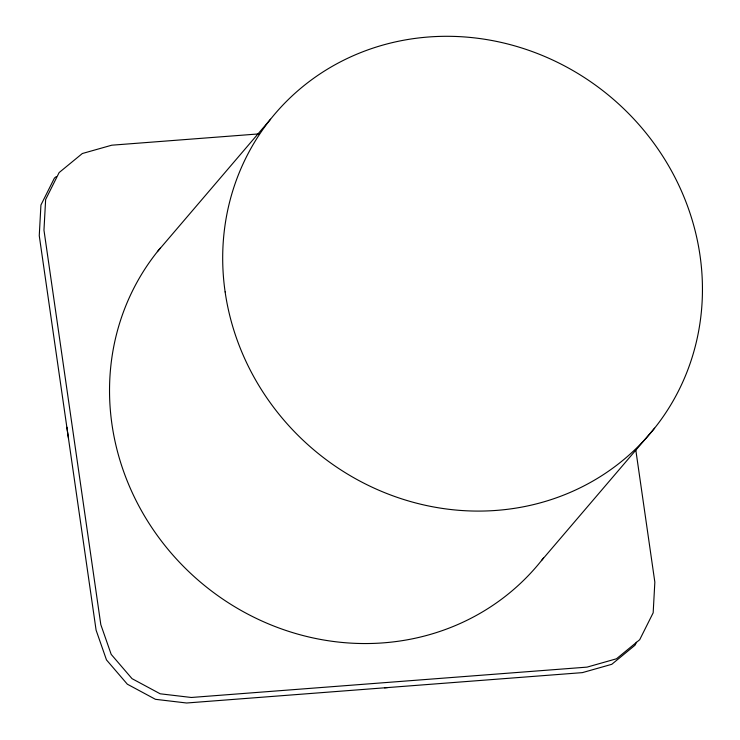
<?xml version="1.0" encoding="UTF-8"?>
<svg xmlns="http://www.w3.org/2000/svg" width="740" height="740" viewBox="0 0 740 740"><rect width="100%" height="100%" fill="white"/><g stroke="black" fill="none" stroke-linecap="round" stroke-linejoin="round"><path stroke-width="1.11" d="M636.483 642.246L634.985 645.234L611.777 664.307L582.352 672.632L186.619 703L155.465 699.318L127.326 684.186L106.477 659.904L96.098 630.175L39.257 235.681L40.931 205.026L54.399 178.118L56.185 176.647M157.389 251.674L270.553 119.205M541.421 560.643L654.586 428.183M259 133.894L111.749 145.197L82.325 153.522L59.108 172.596L45.64 199.513L43.965 230.168L100.816 624.653L111.194 654.382L132.035 678.663L160.182 693.796L191.336 697.478L587.07 667.119L616.485 658.785L639.702 639.712L653.17 612.803L654.845 582.149L635.734 449.504M543.512 557.979A246.457 230.556 40.5 0 1 205.156 586.024A246.457 230.556 40.5 0 1 160.247 248.168M387.899 687.534A287.536 268.981 40.5 0 1 384.486 687.821M68.543 438.524A287.536 268.981 40.5 0 1 66.915 427.239M225.126 291.911A246.457 230.556 40.5 0 0 610.824 469.567A246.457 230.556 40.5 0 0 551.753 59.598A246.457 230.556 40.5 0 0 225.126 291.911"/></g></svg>
